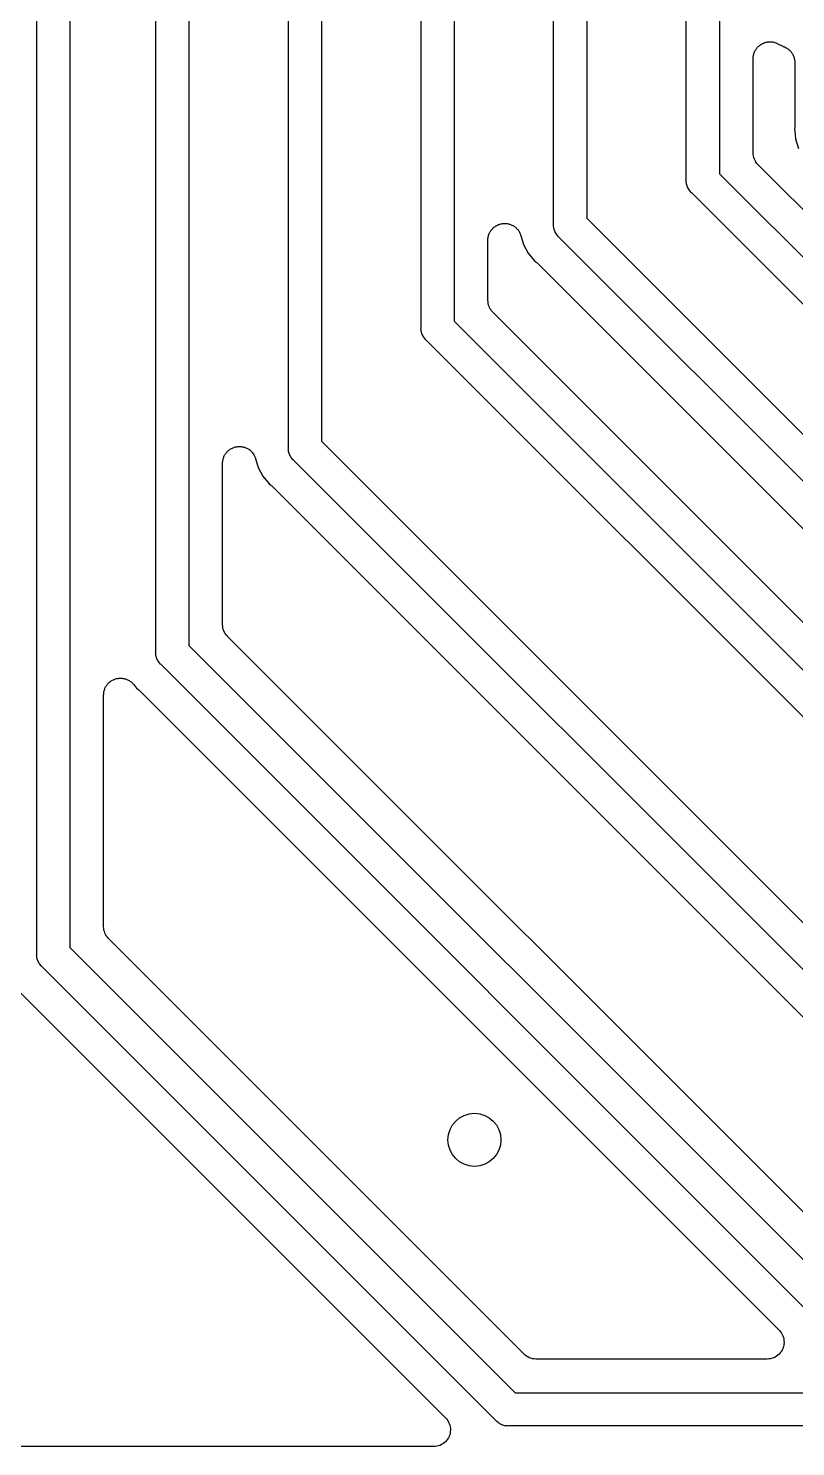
# Model space of a CAD drawing. Extents: x 74.5 to 163.3, y -89.7 to -63.9.
# Drawn here: x 85.41 to 91.19, y -84.86 to -74.17 of the extents above; entities that cross this region are included whole.
import ezdxf

# ---------------------------------------------------------------- set-up
doc = ezdxf.new("R2010")
doc.units = 0
doc.layers.add('BLACK', color=7, linetype='CONTINUOUS')

msp = doc.modelspace()

# ---------------------------------------------------------------- linework, layer by layer
at = {"layer": 'BLACK', "linetype": 'CONTINUOUS'}
for p, q in [((85.473, -81.1469), (85.473, -74.07)), ((85.723, -74.07), (85.723, -81.1012)), ((86.37, -78.8689), (86.37, -74.07)), ((86.62, -74.07), (86.62, -78.8232)), ((87.37, -77.3289), (87.37, -74.07)), ((87.62, -74.07), (87.62, -77.2832)), ((88.37, -76.4239), (88.37, -74.07)), ((88.62, -74.07), (88.62, -76.3782)), ((89.37, -75.6473), (89.37, -74.07)), ((89.62, -74.07), (89.62, -75.6016)), ((90.37, -75.3124), (90.37, -74.07)), ((90.62, -74.07), (90.62, -75.2667)), ((90.908, -74.3126), (90.9121, -74.3076)), ((90.9121, -74.3076), (90.9167, -74.3039)), ((90.9167, -74.3039), (90.9209, -74.2997)), ((90.9209, -74.2997), (90.9264, -74.2961)), ((90.9264, -74.2961), (90.9315, -74.292)), ((90.9315, -74.292), (90.9367, -74.2893)), ((90.9367, -74.2893), (90.9416, -74.2861)), ((90.9416, -74.2861), (90.9477, -74.2836)), ((90.9477, -74.2836), (90.9534, -74.2806)), ((90.9534, -74.2806), (90.9591, -74.2789)), ((90.9591, -74.2789), (90.9646, -74.2767)), ((90.9646, -74.2767), (90.971, -74.2754)), ((90.971, -74.2754), (90.9772, -74.2736)), ((90.9772, -74.2736), (90.9831, -74.273)), ((90.9831, -74.273), (90.9889, -74.2719)), ((90.9889, -74.2719), (90.9954, -74.2719)), ((90.9954, -74.2719), (91.0019, -74.2713)), ((91.0019, -74.2713), (91.0078, -74.2719)), ((91.0078, -74.2719), (91.0137, -74.2719)), ((91.0137, -74.2719), (91.0201, -74.2732)), ((91.0201, -74.2732), (91.0265, -74.2739)), ((91.0265, -74.2739), (91.0322, -74.2757)), ((91.0322, -74.2757), (91.038, -74.2768)), ((91.038, -74.2768), (91.044, -74.2793)), ((91.044, -74.2793), (91.0502, -74.2812)), ((91.0502, -74.2812), (91.0554, -74.284)), ((91.0554, -74.284), (91.0609, -74.2863)), ((91.0609, -74.2863), (91.0973, -74.3058)), ((91.0973, -74.3058), (91.0979, -74.306)), ((91.0979, -74.306), (91.0996, -74.3065)), ((91.0996, -74.3065), (91.1048, -74.3087)), ((91.1048, -74.3087), (91.1102, -74.3104)), ((91.1102, -74.3104), (91.1161, -74.3136)), ((90.874, -74.3965), (90.8747, -74.3907)), ((90.874, -74.3983), (90.874, -74.3965)), ((90.874, -75.1089), (90.874, -74.3983)), ((90.8747, -74.3848), (90.876, -74.3784)), ((90.8747, -74.3907), (90.8747, -74.3848)), ((90.876, -74.3784), (90.8768, -74.3719)), ((90.8768, -74.3719), (90.8786, -74.3663)), ((90.8786, -74.3663), (90.8798, -74.3605)), ((90.8798, -74.3605), (90.8823, -74.3545)), ((90.8823, -74.3545), (90.8843, -74.3483)), ((90.8843, -74.3483), (90.8871, -74.3431)), ((90.8871, -74.3431), (90.8894, -74.3377)), ((90.8894, -74.3377), (90.8931, -74.3323)), ((90.8931, -74.3323), (90.8962, -74.3266)), ((90.8962, -74.3266), (90.9, -74.322)), ((90.9, -74.322), (90.9033, -74.3171)), ((90.9033, -74.3171), (90.908, -74.3126)), ((91.1161, -74.3136), (91.1223, -74.3163)), ((91.1223, -74.3163), (91.127, -74.3195)), ((91.127, -74.3195), (91.132, -74.3222)), ((91.132, -74.3222), (91.1372, -74.3265)), ((91.1372, -74.3265), (91.1428, -74.3303)), ((91.1428, -74.3303), (91.1467, -74.3344)), ((91.1467, -74.3344), (91.1511, -74.338)), ((91.1511, -74.338), (91.1554, -74.3432)), ((91.1554, -74.3432), (91.1601, -74.348)), ((91.1601, -74.348), (91.1632, -74.3528)), ((91.1632, -74.3528), (91.1668, -74.3572)), ((91.1668, -74.3572), (91.1699, -74.3632)), ((91.1699, -74.3632), (91.1736, -74.3688)), ((91.1736, -74.3688), (91.1757, -74.3741)), ((91.1757, -74.3741), (91.1784, -74.3791)), ((91.1784, -74.3791), (91.1804, -74.3855)), ((91.1804, -74.3855), (91.1829, -74.3918)), ((91.1829, -74.3918), (91.1839, -74.3974)), ((91.1839, -74.3974), (91.1856, -74.4028)), ((91.1856, -74.4028), (91.1862, -74.4095)), ((91.1862, -74.4095), (91.1875, -74.4161)), ((91.1875, -74.4161), (91.1874, -74.4218)), ((91.1874, -74.4218), (91.188, -74.4275)), ((91.188, -74.4275), (91.188, -74.9052)), ((91.1874, -74.9176), (91.1862, -74.93)), ((91.1862, -74.93), (91.1874, -74.9424)), ((91.188, -74.9069), (91.1874, -74.9122)), ((91.1874, -74.9122), (91.1874, -74.9176)), ((91.1874, -74.9424), (91.1874, -74.9425)), ((91.1874, -74.9425), (91.1935, -75.0043)), ((91.188, -74.9052), (91.188, -74.9069)), ((91.1935, -75.0043), (91.2152, -75.0757)), ((90.8751, -75.1206), (90.874, -75.1089)), ((90.8762, -75.1323), (90.8751, -75.1206)), ((90.8764, -75.1329), (90.8762, -75.1323)), ((90.8764, -75.1336), (90.8764, -75.1329)), ((90.8798, -75.1448), (90.8764, -75.1336)), ((90.8831, -75.1561), (90.8798, -75.1448)), ((90.8834, -75.1567), (90.8831, -75.1561)), ((90.8836, -75.1573), (90.8834, -75.1567)), ((90.8891, -75.1677), (90.8836, -75.1573)), ((90.62, -75.2667), (95.3653, -80.012)), ((90.8945, -75.1781), (90.8891, -75.1677)), ((90.8949, -75.1786), (90.8945, -75.1781)), ((90.8952, -75.1792), (90.8949, -75.1786)), ((90.9026, -75.1883), (90.8952, -75.1792)), ((90.91, -75.1974), (90.9026, -75.1883)), ((90.9109, -75.1984), (90.91, -75.1974)), ((90.9112, -75.1987), (90.9109, -75.1984)), ((90.9109, -75.1984), (90.9109, -75.1984)), ((90.9109, -75.1984), (90.9109, -75.1984)), ((95.4333, -79.7208), (90.9112, -75.1987)), ((90.3694, -75.3185), (90.37, -75.3124)), ((90.37, -75.3246), (90.3694, -75.3185)), ((90.3718, -75.343), (90.37, -75.3246)), ((90.37, -75.3246), (90.37, -75.3246)), ((90.379, -75.3666), (90.3718, -75.343)), ((90.3906, -75.3883), (90.379, -75.3666)), ((90.4062, -75.4073), (90.3906, -75.3883)), ((90.411, -75.4112), (90.4062, -75.4073)), ((95.2208, -80.221), (90.411, -75.4112)), ((88.8896, -75.707), (88.8932, -75.7018)), ((88.8932, -75.7018), (88.8962, -75.6963)), ((88.8962, -75.6963), (88.9001, -75.6916)), ((88.9001, -75.6916), (88.9036, -75.6865)), ((88.9036, -75.6865), (88.9081, -75.6821)), ((88.9081, -75.6821), (88.9121, -75.6773)), ((88.9121, -75.6773), (88.9169, -75.6734)), ((88.9169, -75.6734), (88.9213, -75.6692)), ((88.9213, -75.6692), (88.9265, -75.6657)), ((88.9265, -75.6657), (88.9315, -75.6618)), ((88.9315, -75.6618), (88.9369, -75.6589)), ((88.9369, -75.6589), (88.942, -75.6556)), ((88.942, -75.6556), (88.9478, -75.6532)), ((88.9478, -75.6532), (88.9534, -75.6503)), ((88.9534, -75.6503), (88.9593, -75.6485)), ((88.9593, -75.6485), (88.965, -75.6462)), ((88.965, -75.6462), (88.9712, -75.6451)), ((88.9712, -75.6451), (88.9772, -75.6433)), ((88.9772, -75.6433), (88.9833, -75.6427)), ((88.9833, -75.6427), (88.9893, -75.6416)), ((88.9893, -75.6416), (88.9956, -75.6416)), ((88.9956, -75.6416), (89.0019, -75.641)), ((89.0019, -75.641), (89.008, -75.6417)), ((89.008, -75.6417), (89.0141, -75.6417)), ((89.0141, -75.6417), (89.0203, -75.643)), ((89.0203, -75.643), (89.0265, -75.6436)), ((89.0265, -75.6436), (89.0324, -75.6454)), ((89.0324, -75.6454), (89.0384, -75.6467)), ((89.0384, -75.6467), (89.0442, -75.6491)), ((89.0442, -75.6491), (89.0502, -75.6509)), ((89.0502, -75.6509), (89.0556, -75.6539)), ((89.0556, -75.6539), (89.0613, -75.6562)), ((89.0613, -75.6562), (89.0665, -75.6597)), ((89.0665, -75.6597), (89.072, -75.6627)), ((89.072, -75.6627), (89.0767, -75.6666)), ((89.0767, -75.6666), (89.0818, -75.6701)), ((89.0818, -75.6701), (89.0863, -75.6745)), ((89.0863, -75.6745), (89.0911, -75.6785)), ((89.0911, -75.6785), (89.095, -75.6833)), ((89.095, -75.6833), (89.0993, -75.6876)), ((89.0993, -75.6876), (89.1028, -75.6929)), ((89.1028, -75.6929), (89.1068, -75.6977)), ((89.1068, -75.6977), (89.1097, -75.7032)), ((89.3694, -75.6534), (89.37, -75.6473)), ((89.37, -75.6595), (89.3694, -75.6534)), ((89.3718, -75.6779), (89.37, -75.6595)), ((89.37, -75.6595), (89.37, -75.6595)), ((89.379, -75.7015), (89.3718, -75.6779)), ((89.3906, -75.7232), (89.379, -75.7015)), ((89.62, -75.6016), (95.1734, -81.155)), ((88.874, -75.7663), (88.8747, -75.7602)), ((88.874, -75.768), (88.874, -75.7663)), ((88.874, -76.2204), (88.874, -75.768)), ((88.8747, -75.7602), (88.8748, -75.754)), ((88.8748, -75.754), (88.8761, -75.7479)), ((88.8761, -75.7479), (88.8768, -75.7416)), ((88.8768, -75.7416), (88.8786, -75.7358)), ((88.8786, -75.7358), (88.8799, -75.7298)), ((88.8799, -75.7298), (88.8824, -75.724)), ((88.8824, -75.724), (88.8843, -75.718)), ((88.8843, -75.718), (88.8872, -75.7126)), ((88.8872, -75.7126), (88.8896, -75.707)), ((89.1097, -75.7032), (89.1131, -75.7083)), ((89.1131, -75.7083), (89.1155, -75.7141)), ((89.1155, -75.7141), (89.1184, -75.7196)), ((89.1184, -75.7196), (89.1202, -75.7255)), ((89.1202, -75.7255), (89.1225, -75.7312)), ((89.1225, -75.7312), (89.1432, -75.7992)), ((89.1432, -75.7992), (89.1783, -75.865)), ((89.4062, -75.7422), (89.3906, -75.7232)), ((89.411, -75.7461), (89.4062, -75.7422)), ((95.0289, -81.3641), (89.411, -75.7461)), ((89.1783, -75.865), (89.2257, -75.9227)), ((89.2257, -75.9227), (89.2354, -75.9306)), ((89.2354, -75.9306), (89.2367, -75.9317)), ((89.2367, -75.9317), (89.2404, -75.9356)), ((89.2404, -75.9356), (89.2446, -75.939)), ((89.2446, -75.939), (94.836, -81.5304)), ((88.8751, -76.2321), (88.874, -76.2204)), ((88.8762, -76.2438), (88.8751, -76.2321)), ((88.8764, -76.2444), (88.8762, -76.2438)), ((88.8764, -76.2451), (88.8764, -76.2444)), ((88.8798, -76.2563), (88.8764, -76.2451)), ((88.8831, -76.2676), (88.8798, -76.2563)), ((88.8834, -76.2682), (88.8831, -76.2676)), ((88.8836, -76.2688), (88.8834, -76.2682)), ((88.8891, -76.2792), (88.8836, -76.2688)), ((88.8945, -76.2896), (88.8891, -76.2792)), ((88.8949, -76.2901), (88.8945, -76.2896)), ((88.8952, -76.2907), (88.8949, -76.2901)), ((88.9026, -76.2998), (88.8952, -76.2907)), ((88.91, -76.3089), (88.9026, -76.2998)), ((88.9109, -76.3099), (88.91, -76.3089)), ((88.9112, -76.3102), (88.9109, -76.3099)), ((88.9109, -76.3099), (88.9109, -76.3099)), ((88.9109, -76.3099), (88.9109, -76.3099)), ((94.4808, -81.8798), (88.9112, -76.3102)), ((88.3694, -76.43), (88.37, -76.4239)), ((88.37, -76.4361), (88.3694, -76.43)), ((88.3718, -76.4545), (88.37, -76.4361)), ((88.37, -76.4361), (88.37, -76.4361)), ((88.62, -76.3782), (94.4128, -82.171)), ((88.379, -76.4781), (88.3718, -76.4545)), ((88.3906, -76.4998), (88.379, -76.4781)), ((88.4062, -76.5188), (88.3906, -76.4998)), ((88.411, -76.5227), (88.4062, -76.5188)), ((94.2683, -82.38), (88.411, -76.5227)), ((87.62, -77.2832), (93.2698, -82.933)), ((86.8786, -77.4174), (86.8799, -77.4114)), ((86.8799, -77.4114), (86.8824, -77.4056)), ((86.8824, -77.4056), (86.8843, -77.3996)), ((86.8843, -77.3996), (86.8872, -77.3942)), ((86.8872, -77.3942), (86.8896, -77.3886)), ((86.8896, -77.3886), (86.8932, -77.3834)), ((86.8932, -77.3834), (86.8962, -77.3779)), ((86.8962, -77.3779), (86.9001, -77.3732)), ((86.9001, -77.3732), (86.9036, -77.3681)), ((86.9036, -77.3681), (86.9081, -77.3637)), ((86.9081, -77.3637), (86.9121, -77.3589)), ((86.9121, -77.3589), (86.9169, -77.355)), ((86.9169, -77.355), (86.9213, -77.3507)), ((86.9213, -77.3507), (86.9265, -77.3473)), ((86.9265, -77.3473), (86.9315, -77.3433)), ((86.9315, -77.3433), (86.9369, -77.3405)), ((86.9369, -77.3405), (86.942, -77.3371)), ((86.942, -77.3371), (86.9478, -77.3348)), ((86.9478, -77.3348), (86.9534, -77.3319)), ((86.9534, -77.3319), (86.9593, -77.3301)), ((86.9593, -77.3301), (86.965, -77.3278)), ((86.965, -77.3278), (86.9712, -77.3266)), ((86.9712, -77.3266), (86.9772, -77.3249)), ((86.9772, -77.3249), (86.9833, -77.3243)), ((86.9833, -77.3243), (86.9893, -77.3232)), ((86.9893, -77.3232), (86.9956, -77.3232)), ((86.9956, -77.3232), (87.0019, -77.3226)), ((87.0019, -77.3226), (87.008, -77.3233)), ((87.008, -77.3233), (87.0141, -77.3233)), ((87.0141, -77.3233), (87.0203, -77.3246)), ((87.0203, -77.3246), (87.0265, -77.3252)), ((87.0265, -77.3252), (87.0324, -77.327)), ((87.0324, -77.327), (87.0384, -77.3282)), ((87.0384, -77.3282), (87.0442, -77.3307)), ((87.0442, -77.3307), (87.0502, -77.3325)), ((87.0502, -77.3325), (87.0556, -77.3355)), ((87.0556, -77.3355), (87.0613, -77.3378)), ((87.0613, -77.3378), (87.0665, -77.3413)), ((87.0665, -77.3413), (87.072, -77.3443)), ((87.072, -77.3443), (87.0767, -77.3482)), ((87.0767, -77.3482), (87.0818, -77.3517)), ((87.0818, -77.3517), (87.0863, -77.3561)), ((87.0863, -77.3561), (87.0911, -77.3601)), ((87.0911, -77.3601), (87.095, -77.3649)), ((87.095, -77.3649), (87.0993, -77.3692)), ((87.0993, -77.3692), (87.1028, -77.3745)), ((87.1028, -77.3745), (87.1068, -77.3793)), ((87.1068, -77.3793), (87.1097, -77.3847)), ((87.1097, -77.3847), (87.1131, -77.3898)), ((87.1131, -77.3898), (87.1155, -77.3957)), ((87.1155, -77.3957), (87.1184, -77.4012)), ((87.1184, -77.4012), (87.1202, -77.4071)), ((87.1202, -77.4071), (87.1225, -77.4127)), ((87.3694, -77.335), (87.37, -77.3289)), ((87.37, -77.3411), (87.3694, -77.335)), ((87.3718, -77.3595), (87.37, -77.3411)), ((87.37, -77.3411), (87.37, -77.3411)), ((87.379, -77.3831), (87.3718, -77.3595)), ((87.3906, -77.4048), (87.379, -77.3831)), ((87.4062, -77.4238), (87.3906, -77.4048)), ((86.874, -77.4478), (86.8747, -77.4417)), ((86.874, -77.4496), (86.874, -77.4478)), ((86.874, -78.6654), (86.874, -77.4496)), ((86.8747, -77.4417), (86.8748, -77.4356)), ((86.8748, -77.4356), (86.8761, -77.4295)), ((86.8761, -77.4295), (86.8768, -77.4232)), ((86.8768, -77.4232), (86.8786, -77.4174)), ((87.1225, -77.4127), (87.1432, -77.4807)), ((87.1432, -77.4807), (87.1783, -77.5466)), ((87.411, -77.4277), (87.4062, -77.4238)), ((93.1253, -83.1421), (87.411, -77.4277)), ((87.1783, -77.5466), (87.2257, -77.6043)), ((87.2257, -77.6043), (87.2354, -77.6122)), ((87.2354, -77.6122), (87.2367, -77.6133)), ((87.2367, -77.6133), (87.2404, -77.6172)), ((87.2404, -77.6172), (87.2446, -77.6206)), ((87.2446, -77.6206), (92.8482, -83.2242)), ((86.8751, -78.6771), (86.874, -78.6654)), ((86.8762, -78.6888), (86.8751, -78.6771)), ((86.8764, -78.6894), (86.8762, -78.6888)), ((86.8764, -78.6901), (86.8764, -78.6894)), ((86.8798, -78.7012), (86.8764, -78.6901)), ((86.8831, -78.7126), (86.8798, -78.7012)), ((86.8834, -78.7132), (86.8831, -78.7126)), ((86.8836, -78.7138), (86.8834, -78.7132)), ((86.8891, -78.7242), (86.8836, -78.7138)), ((86.8945, -78.7346), (86.8891, -78.7242)), ((86.8949, -78.7351), (86.8945, -78.7346)), ((86.8952, -78.7357), (86.8949, -78.7351)), ((86.9026, -78.7448), (86.8952, -78.7357)), ((86.91, -78.7539), (86.9026, -78.7448)), ((86.9109, -78.7549), (86.91, -78.7539)), ((86.9112, -78.7552), (86.9109, -78.7549)), ((86.9109, -78.7549), (86.9109, -78.7549)), ((86.9109, -78.7549), (86.9109, -78.7549)), ((91.5598, -83.4038), (86.9112, -78.7552)), ((86.3694, -78.875), (86.37, -78.8689)), ((86.37, -78.8811), (86.3694, -78.875)), ((86.3718, -78.8995), (86.37, -78.8811)), ((86.37, -78.8811), (86.37, -78.8811)), ((86.379, -78.9231), (86.3718, -78.8995)), ((86.62, -78.8232), (91.4918, -83.695)), ((86.3906, -78.9448), (86.379, -78.9231)), ((86.4062, -78.9638), (86.3906, -78.9448)), ((86.411, -78.9677), (86.4062, -78.9638)), ((91.3473, -83.9041), (86.411, -78.9677)), ((85.9992, -79.1244), (86.0031, -79.1198)), ((86.0031, -79.1198), (86.0065, -79.1148)), ((86.0065, -79.1148), (86.011, -79.1103)), ((86.011, -79.1103), (86.0151, -79.1054)), ((86.0151, -79.1054), (86.0198, -79.1017)), ((86.0198, -79.1017), (86.0241, -79.0974)), ((86.0241, -79.0974), (86.0295, -79.0939)), ((86.0295, -79.0939), (86.0345, -79.0899)), ((86.0345, -79.0899), (86.0398, -79.0871)), ((86.0398, -79.0871), (86.0448, -79.0838)), ((86.0448, -79.0838), (86.0508, -79.0814)), ((86.0508, -79.0814), (86.0564, -79.0784)), ((86.0564, -79.0784), (86.0622, -79.0767)), ((86.0622, -79.0767), (86.0678, -79.0745)), ((86.0678, -79.0745), (86.0741, -79.0732)), ((86.0741, -79.0732), (86.0802, -79.0714)), ((86.0802, -79.0714), (86.0862, -79.0709)), ((86.0862, -79.0709), (86.0921, -79.0697)), ((86.0921, -79.0697), (86.0985, -79.0698)), ((86.0985, -79.0698), (86.1049, -79.0692)), ((86.1049, -79.0692), (86.1109, -79.0698)), ((86.1109, -79.0698), (86.1169, -79.0698)), ((86.1169, -79.0698), (86.1232, -79.0711)), ((86.1232, -79.0711), (86.1295, -79.0718)), ((86.1295, -79.0718), (86.1353, -79.0735)), ((86.1353, -79.0735), (86.1412, -79.0747)), ((86.1412, -79.0747), (86.1471, -79.0772)), ((86.1471, -79.0772), (86.1532, -79.0791)), ((86.1532, -79.0791), (86.1585, -79.082)), ((86.1585, -79.082), (86.1641, -79.0843)), ((86.1641, -79.0843), (86.1694, -79.0878)), ((86.1694, -79.0878), (86.175, -79.0909)), ((86.175, -79.0909), (86.1797, -79.0947)), ((86.1797, -79.0947), (86.1847, -79.0981)), ((86.1847, -79.0981), (86.1892, -79.1026)), ((86.1892, -79.1026), (86.1941, -79.1067)), ((86.1941, -79.1067), (86.1979, -79.1114)), ((86.1979, -79.1114), (86.2022, -79.1156)), ((86.2022, -79.1156), (86.2257, -79.1443)), ((85.977, -79.1944), (85.9777, -79.1884)), ((85.977, -79.1962), (85.977, -79.1944)), ((85.977, -80.9434), (85.977, -79.1962)), ((85.9777, -79.1824), (85.9791, -79.1761)), ((85.9777, -79.1884), (85.9777, -79.1824)), ((85.9791, -79.1761), (85.9798, -79.1698)), ((85.9798, -79.1698), (85.9816, -79.164)), ((85.9816, -79.164), (85.9828, -79.1581)), ((85.9828, -79.1581), (85.9853, -79.1523)), ((85.9853, -79.1523), (85.9873, -79.1461)), ((85.9873, -79.1461), (85.9902, -79.1409)), ((85.9902, -79.1409), (85.9925, -79.1353)), ((85.9925, -79.1353), (85.9961, -79.13)), ((85.9961, -79.13), (85.9992, -79.1244)), ((86.2257, -79.1443), (86.2354, -79.1522)), ((86.2354, -79.1522), (86.2367, -79.1533)), ((86.2367, -79.1533), (86.2404, -79.1572)), ((86.2404, -79.1572), (86.2446, -79.1606)), ((86.2446, -79.1606), (91.0702, -83.9862)), ((85.9781, -80.9551), (85.977, -80.9434)), ((85.9792, -80.9668), (85.9781, -80.9551)), ((85.9794, -80.9674), (85.9792, -80.9668)), ((85.9794, -80.9681), (85.9794, -80.9674)), ((85.9828, -80.9793), (85.9794, -80.9681)), ((85.9861, -80.9906), (85.9828, -80.9793)), ((85.9864, -80.9912), (85.9861, -80.9906)), ((85.9866, -80.9918), (85.9864, -80.9912)), ((85.9921, -81.0022), (85.9866, -80.9918)), ((85.9975, -81.0126), (85.9921, -81.0022)), ((85.9979, -81.0131), (85.9975, -81.0126)), ((85.9982, -81.0137), (85.9979, -81.0131)), ((86.0056, -81.0228), (85.9982, -81.0137)), ((86.013, -81.0319), (86.0056, -81.0228)), ((86.0139, -81.0329), (86.013, -81.0319)), ((86.0142, -81.0332), (86.0139, -81.0329)), ((86.0139, -81.0329), (86.0139, -81.0329)), ((86.0139, -81.0329), (86.0139, -81.0329)), ((89.1468, -84.1658), (86.0142, -81.0332)), ((85.4724, -81.153), (85.473, -81.1469)), ((85.473, -81.1591), (85.4724, -81.153)), ((85.723, -81.1012), (89.0788, -84.457)), ((85.4748, -81.1775), (85.473, -81.1591)), ((85.473, -81.1591), (85.473, -81.1591)), ((85.482, -81.2011), (85.4748, -81.1775)), ((85.4936, -81.2228), (85.482, -81.2011)), ((85.5092, -81.2418), (85.4936, -81.2228)), ((85.514, -81.2457), (85.5092, -81.2418)), ((88.9343, -84.6661), (85.514, -81.2457)), ((85.3476, -81.4386), (88.5552, -84.6462)), ((91.0702, -83.9862), (91.0711, -83.9871)), ((91.0711, -83.9871), (91.0711, -83.9871)), ((91.0711, -83.9871), (91.0712, -83.9872)), ((91.0712, -83.9872), (91.0715, -83.9875)), ((91.0715, -83.9875), (91.0791, -83.997)), ((91.0791, -83.997), (91.0867, -84.0065)), ((91.0867, -84.0065), (91.0868, -84.0067)), ((91.0868, -84.0067), (91.0869, -84.0068)), ((91.0869, -84.0068), (91.0925, -84.0176)), ((91.0925, -84.0176), (91.0982, -84.0284)), ((91.0982, -84.0284), (91.0982, -84.0286)), ((91.0982, -84.0286), (91.0983, -84.0288)), ((91.0983, -84.0288), (91.1017, -84.0406)), ((91.1017, -84.0406), (91.1052, -84.0522)), ((91.0854, -84.1474), (91.0778, -84.1566)), ((91.0855, -84.1472), (91.0854, -84.1474)), ((91.0857, -84.147), (91.0855, -84.1472)), ((91.0916, -84.1361), (91.0857, -84.147)), ((91.0973, -84.1256), (91.0916, -84.1361)), ((91.0974, -84.1254), (91.0973, -84.1256)), ((91.0975, -84.1252), (91.0974, -84.1254)), ((91.1011, -84.1135), (91.0975, -84.1252)), ((91.1047, -84.102), (91.1011, -84.1135)), ((91.1048, -84.1015), (91.1047, -84.1018)), ((91.1047, -84.1018), (91.1047, -84.102)), ((91.1061, -84.0894), (91.1048, -84.1015)), ((91.1052, -84.0522), (91.1052, -84.0524)), ((91.1052, -84.0524), (91.1052, -84.0526)), ((91.1052, -84.0526), (91.1063, -84.0647)), ((91.1074, -84.0773), (91.1061, -84.0894)), ((91.1063, -84.0647), (91.1074, -84.0769)), ((91.1074, -84.0769), (91.1074, -84.0771)), ((91.1074, -84.0771), (91.1074, -84.0773)), ((89.1559, -84.1732), (89.1468, -84.1658)), ((89.1648, -84.1808), (89.1559, -84.1732)), ((89.1654, -84.1811), (89.1648, -84.1808)), ((89.1659, -84.1815), (89.1654, -84.1811)), ((89.1762, -84.1871), (89.1659, -84.1815)), ((89.1866, -84.1927), (89.1762, -84.1871)), ((89.1872, -84.1929), (89.1866, -84.1927)), ((89.1878, -84.1932), (89.1872, -84.1929)), ((89.1989, -84.1967), (89.1878, -84.1932)), ((89.2102, -84.2002), (89.1989, -84.1967)), ((89.2109, -84.2003), (89.2102, -84.2002)), ((89.2115, -84.2005), (89.2109, -84.2003)), ((89.2231, -84.2017), (89.2115, -84.2005)), ((89.2348, -84.203), (89.2231, -84.2017)), ((89.2361, -84.203), (89.2348, -84.203)), ((89.2362, -84.203), (89.2361, -84.203)), ((89.2361, -84.203), (89.2361, -84.203)), ((89.2366, -84.203), (89.2362, -84.203)), ((90.9804, -84.203), (89.2366, -84.203)), ((90.9926, -84.2018), (90.9804, -84.203)), ((91.0046, -84.2007), (90.9926, -84.2018)), ((91.0049, -84.2006), (91.0046, -84.2007)), ((91.0051, -84.2006), (91.0049, -84.2006)), ((91.0168, -84.197), (91.0051, -84.2006)), ((91.0284, -84.1936), (91.0168, -84.197)), ((91.0286, -84.1935), (91.0284, -84.1936)), ((91.0288, -84.1934), (91.0286, -84.1935)), ((91.0395, -84.1877), (91.0288, -84.1934)), ((91.0503, -84.182), (91.0395, -84.1877)), ((91.0505, -84.1819), (91.0503, -84.182)), ((91.0507, -84.1818), (91.0505, -84.1819)), ((91.0601, -84.1741), (91.0507, -84.1818)), ((91.0696, -84.1664), (91.0601, -84.1741)), ((91.0697, -84.1663), (91.0696, -84.1664)), ((91.0699, -84.1661), (91.0697, -84.1663)), ((91.0778, -84.1566), (91.0699, -84.1661)), ((89.0788, -84.457), (102.356, -84.457)), ((88.5552, -84.6462), (88.5561, -84.6471)), ((88.5561, -84.6471), (88.5561, -84.6471)), ((88.5561, -84.6471), (88.5562, -84.6472)), ((88.5562, -84.6472), (88.5565, -84.6475)), ((88.5565, -84.6475), (88.5641, -84.6571)), ((88.5641, -84.6571), (88.5717, -84.6665)), ((88.5717, -84.6665), (88.5718, -84.6667)), ((88.5718, -84.6667), (88.5719, -84.6668)), ((88.5719, -84.6668), (88.5776, -84.6777)), ((88.5776, -84.6777), (88.5832, -84.6884)), ((88.9382, -84.6708), (88.9343, -84.6661)), ((88.9429, -84.6747), (88.9382, -84.6708)), ((88.9513, -84.6816), (88.9429, -84.6747)), ((88.9429, -84.6747), (88.9429, -84.6747)), ((88.9572, -84.6864), (88.9513, -84.6816)), ((88.5823, -84.7856), (88.5765, -84.7963)), ((88.5824, -84.7854), (88.5823, -84.7856)), ((88.5825, -84.7852), (88.5824, -84.7854)), ((88.5861, -84.7736), (88.5825, -84.7852)), ((88.5832, -84.6884), (88.5832, -84.6886)), ((88.5832, -84.6886), (88.5833, -84.6888)), ((88.5833, -84.6888), (88.5868, -84.7007)), ((88.5897, -84.762), (88.5861, -84.7736)), ((88.5868, -84.7007), (88.5902, -84.7122)), ((88.5898, -84.7615), (88.5897, -84.7617)), ((88.5897, -84.7617), (88.5897, -84.762)), ((88.5911, -84.7495), (88.5898, -84.7615)), ((88.5902, -84.7122), (88.5902, -84.7124)), ((88.5902, -84.7124), (88.5902, -84.7126)), ((88.5902, -84.7126), (88.5913, -84.7248)), ((88.5924, -84.7373), (88.5911, -84.7495)), ((88.5913, -84.7248), (88.5924, -84.7369)), ((88.5924, -84.7369), (88.5924, -84.7371)), ((88.5924, -84.7371), (88.5924, -84.7373)), ((88.9789, -84.698), (88.9572, -84.6864)), ((89.0025, -84.7052), (88.9789, -84.698)), ((89.0209, -84.707), (89.0025, -84.7052)), ((89.027, -84.7076), (89.0209, -84.707)), ((89.0209, -84.707), (89.0209, -84.707)), ((89.0331, -84.707), (89.027, -84.7076)), ((102.31, -84.707), (89.0331, -84.707)), ((88.4654, -84.863), (75.4615, -84.863)), ((88.4774, -84.8618), (88.4654, -84.863)), ((88.4896, -84.8607), (88.4774, -84.8618)), ((88.4899, -84.8606), (88.4896, -84.8607)), ((88.4901, -84.8606), (88.4899, -84.8606)), ((88.5015, -84.8571), (88.4901, -84.8606)), ((88.5134, -84.8536), (88.5015, -84.8571)), ((88.5136, -84.8535), (88.5134, -84.8536)), ((88.5138, -84.8534), (88.5136, -84.8535)), ((88.5244, -84.8478), (88.5138, -84.8534)), ((88.5353, -84.842), (88.5244, -84.8478)), ((88.5355, -84.8419), (88.5353, -84.842)), ((88.5357, -84.8418), (88.5355, -84.8419)), ((88.5451, -84.8341), (88.5357, -84.8418)), ((88.5546, -84.8264), (88.5451, -84.8341)), ((88.5547, -84.8263), (88.5546, -84.8264)), ((88.5549, -84.8261), (88.5547, -84.8263)), ((88.5626, -84.8168), (88.5549, -84.8261)), ((88.5704, -84.8074), (88.5626, -84.8168)), ((88.5706, -84.8072), (88.5704, -84.8074)), ((88.5707, -84.807), (88.5706, -84.8072)), ((88.5765, -84.7963), (88.5707, -84.807))]:
    msp.add_line(p, q, dxfattribs=at)
at = {"layer": 'BLACK'}
msp.add_circle((88.773, -82.55), 0.2, dxfattribs=at)

doc.saveas('drawing.dxf')
